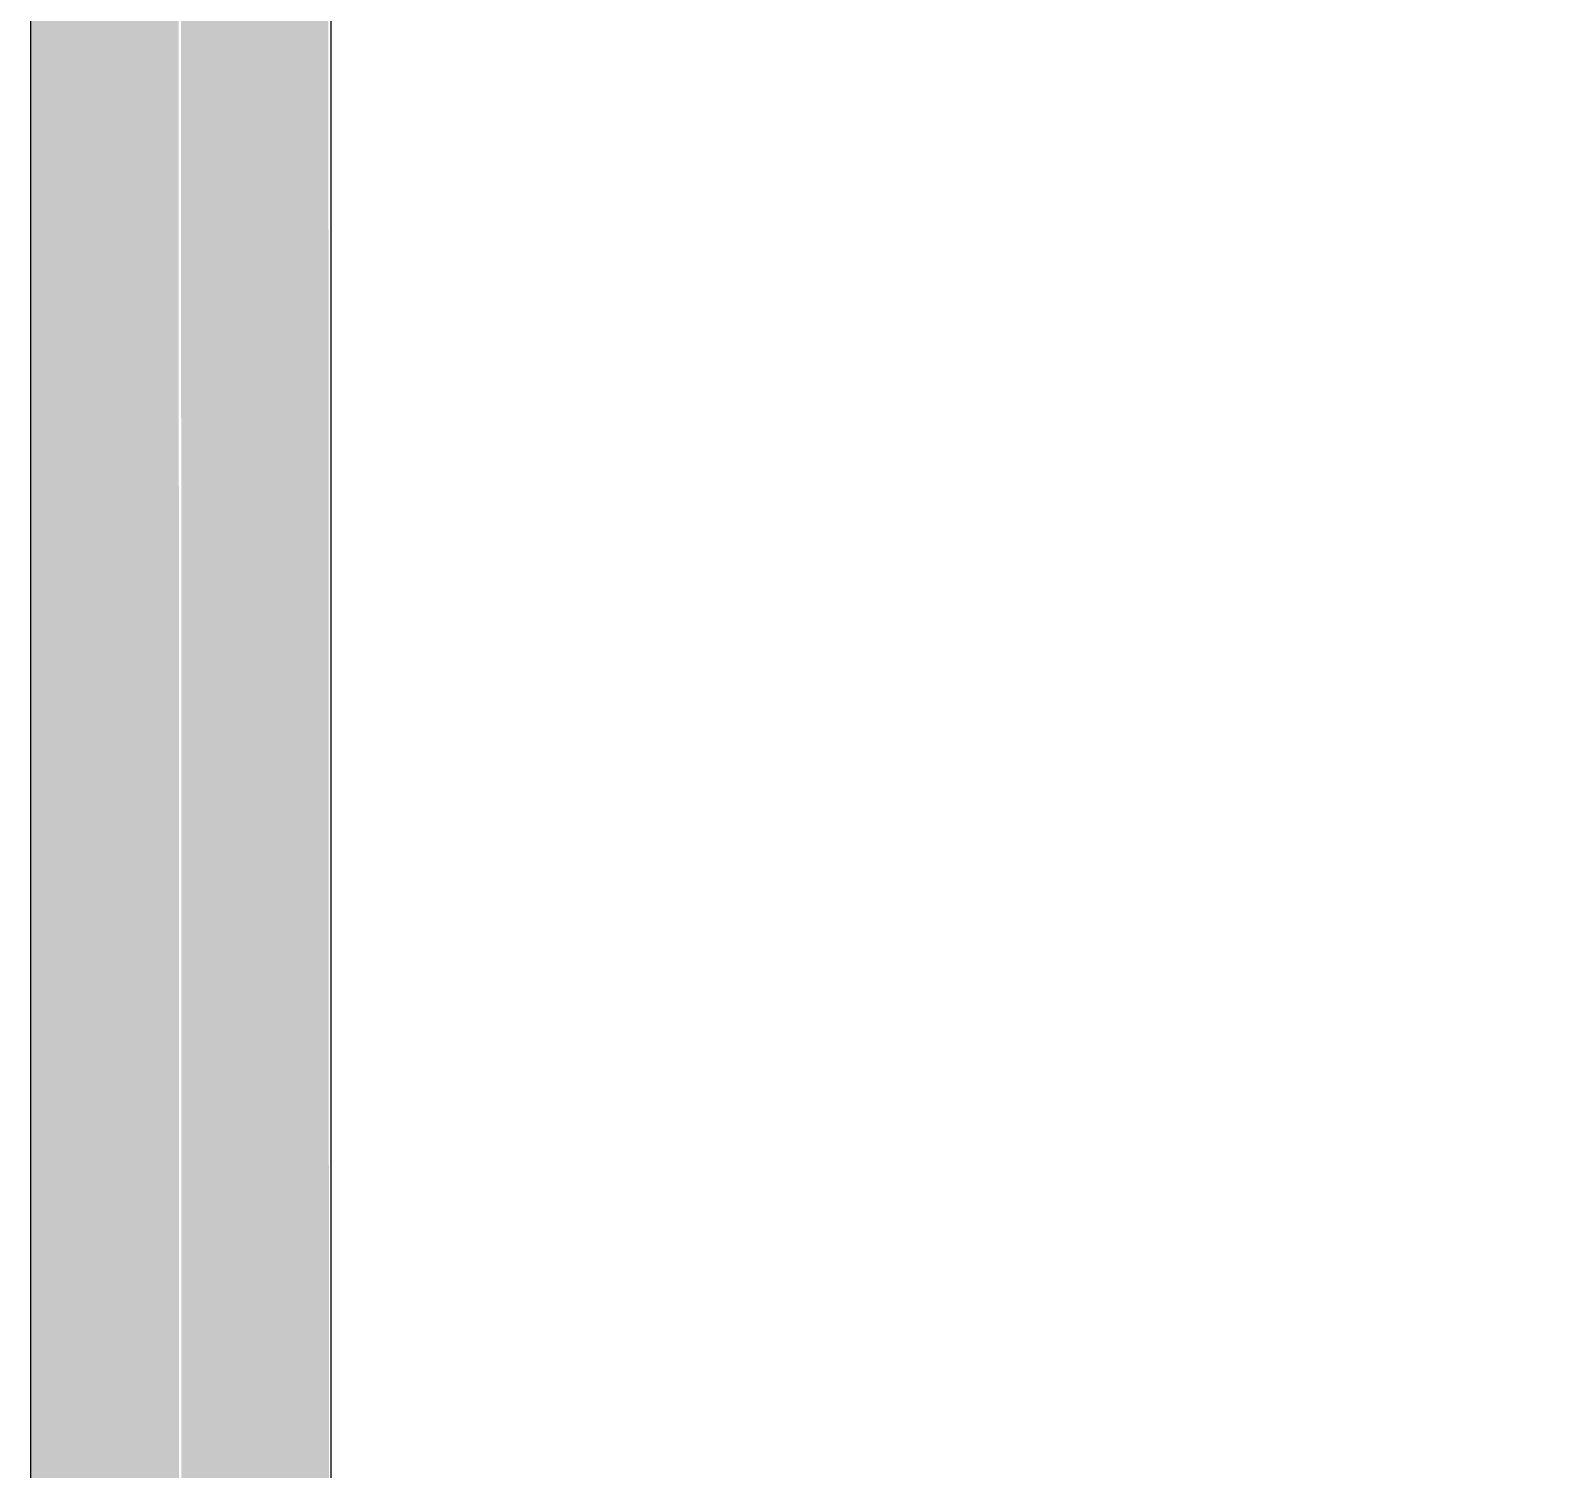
# Model space of a CAD drawing. Header units: metres. Extents: x -0.9 to 62, y -37.3 to 60.
# Drawn here: x 26.6279 to 26.7548, y 1.8 to 1.9195 of the extents above; entities that cross this region are included whole.
import ezdxf

# ---------------------------------------------------------------- set-up
doc = ezdxf.new("R2010")
doc.units = ezdxf.units.M
for name, color, linetype, lineweight in [('A-ANNO-DIMS', 7, 'Continuous', 5), ('A-ANNO-DIMS-25', 7, 'Continuous', 5), ('P-PIPE', 7, 'Continuous', 5)]:
    doc.layers.add(name, color=color, linetype=linetype, lineweight=lineweight)
doc.styles.add('Arial_2', font='arial.ttf', dxfattribs={"height": 0.075})
doc.dimstyles.new('Diagonal_-_2_mm_Arial_-_PRETO', dxfattribs={"dimscale": 0.3048, "dimtxt": 0.076519, "dimasz": 0.246063, "dimexe": 0.19685, "dimexo": 0.123031, "dimgap": 0.04101, "dimtad": 1, "dimrnd": 0.01, "dimzin": 0, "dimdsep": 46, "dimtxsty": 'Arial_2', "dimblk1": 'OBLIQUE', "dimblk2": 'OBLIQUE', "dimsah": 1, "dimcen": 0.09, "dimdle": 0.19685, "dimazin": 0, "dimtfac": 1, "dimtdec": 4, "dimtix": 1, "dimtmove": 0, "dimatfit": 3, "dimfxl": 1, "dimtvp": 1, "dimtolj": 1, "dimtzin": 0, "dimarcsym": 2})

# ---------------------------------------------------------------- blocks, each defined once
blk = doc.blocks.new('DIMBLOCK14-DD')
at = {"layer": 'A-ANNO-DIMS-25'}
for p, q in [((27.77152, 2.16), (27.77152, -0.06)), ((27.77152, 2.1), (26.67793, 2.1)), ((27.77152, 2.1), (27.83152, 2.1)), ((27.77152, 0), (27.28028, 0)), ((27.77152, 0), (27.83152, 0))]:
    blk.add_line(p, q, dxfattribs=at)
at = {"layer": 'A-ANNO-DIMS-25', "lineweight": 20}
for p, q in [((27.77152, 2.1), (27.73402, 2.1375)), ((27.77152, 2.1), (27.80902, 2.0625)), ((27.77152, 0), (27.73402, 0.0375)), ((27.77152, 0), (27.80902, -0.0375))]:
    blk.add_line(p, q, dxfattribs=at)
at = {"layer": 'A-ANNO-DIMS-25', "color": 0, "insert": (27.66165, 0.94876), "char_height": 0.075, "width": 0.2429787, "attachment_point": 1, "rotation": 90, "line_spacing_factor": 0.941778, "style": 'Arial_2'}
blk.add_mtext('2,10', dxfattribs=at)
blk = doc.blocks.new('_Oblique')
at = {"color": 0, "linetype": 'ByBlock', "lineweight": -2}
blk.add_line((-0.5, -0.5), (0.5, 0.5), dxfattribs=at)

msp = doc.modelspace()

# ---------------------------------------------------------------- hatches: boundary and pattern name
at = {"layer": 'P-PIPE', "true_color": 0x00ffff}
for points in [[(26.62793, 1.25274), (26.64043, 1.25274), (26.64022, 2.02821), (26.63735, 2.02821), (26.6372, 2.03802), (26.62793, 2.03802), (26.62793, 1.26393)], [(26.6455, 1.25274), (26.65293, 1.25274), (26.65265, 2.03802), (26.64339, 2.03802), (26.64339, 2.02821), (26.64043, 2.02821), (26.64056, 1.25274), (26.64483, 1.25274)]]:
    msp.add_hatch(color=4, dxfattribs=at).paths.add_polyline_path(points)

# ---------------------------------------------------------------- linework, layer by layer
at = {"layer": 'P-PIPE'}
for p, q in [((26.62793, 2.04182), (26.62793, 1.23449)), ((26.65293, 1.23449), (26.65293, 2.04182))]:
    msp.add_line(p, q, dxfattribs=at)

# ---------------------------------------------------------------- dimensions: what is measured, and where the dimension line sits
at = {"layer": 'A-ANNO-DIMS'}
dim = msp.add_linear_dim(base=(27.77152, 0), p1=(26.64043, 2.1), p2=(27.24278, 0), angle=90, dimstyle='Diagonal_-_2_mm_Arial_-_PRETO', override={"dimpost": '<>', "dimfxl": 2.184679}, dxfattribs=at)
dim.commit()
dim.dimension.update_dxf_attribs({"geometry": 'DIMBLOCK14-DD', "text_midpoint": (27.72072, 1.05)})

doc.saveas('drawing.dxf')
